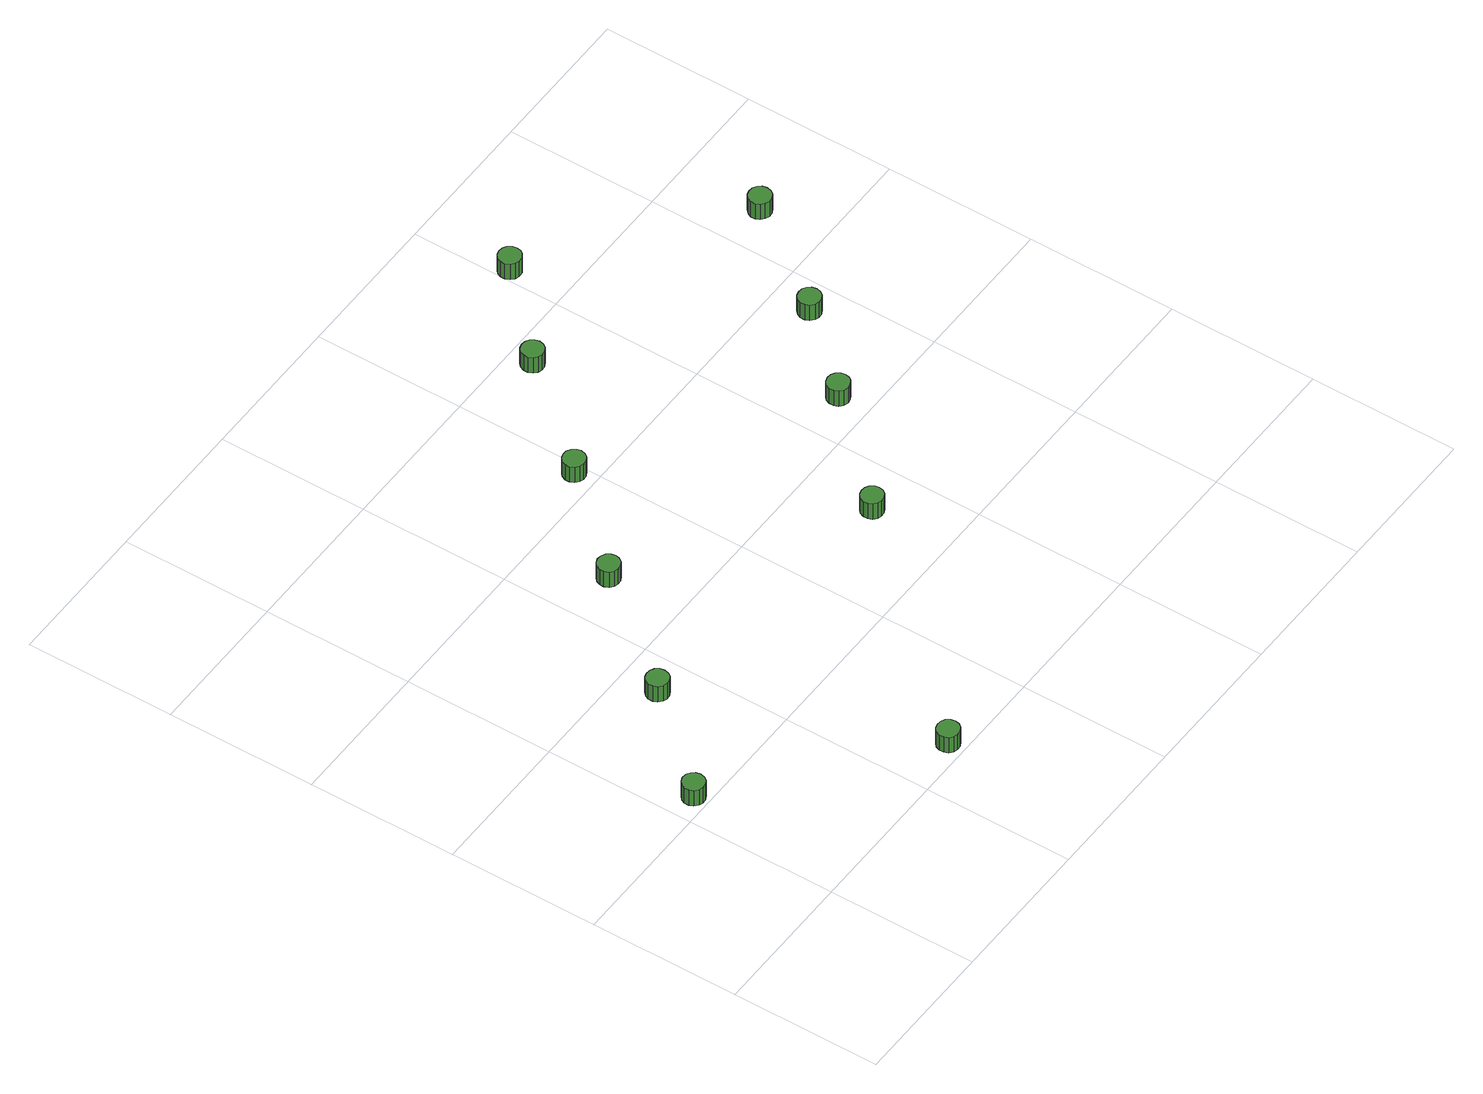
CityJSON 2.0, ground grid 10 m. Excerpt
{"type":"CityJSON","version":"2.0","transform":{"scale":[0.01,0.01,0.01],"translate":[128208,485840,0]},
"CityObjects":{
"tree1":{"type":"SolitaryVegetationObject","attributes":{"function":"something"},"geometry":[{"type":"MultiSurface","lod":"1","boundaries":[[[0,1,2,3,4,5,6,7,8,9,10,11,12,13,14]],[[15,16,17,18,19,20,21,22,23,24,25,26,27,28,29]],[[0,29,28,1]],[[1,28,27,2]],[[2,27,26,3]],[[3,26,25,4]],[[4,25,24,5]],[[5,24,23,6]],[[6,23,22,7]],[[7,22,21,8]],[[8,21,20,9]],[[9,20,19,10]],[[10,19,18,11]],[[11,18,17,12]],[[12,17,16,13]],[[13,16,15,14]],[[14,15,29,0]]]}]},
"tree2":{"type":"SolitaryVegetationObject","attributes":{"function":"something"},"geometry":[{"type":"MultiSurface","lod":"1","boundaries":[[[30,31,32,33,34,35,36,37,38,39,40,41,42,43,44]],[[45,46,47,48,49,50,51,52,53,54,55,56,57,58,59]],[[30,59,58,31]],[[31,58,57,32]],[[32,57,56,33]],[[33,56,55,34]],[[34,55,54,35]],[[35,54,53,36]],[[36,53,52,37]],[[37,52,51,38]],[[38,51,50,39]],[[39,50,49,40]],[[40,49,48,41]],[[41,48,47,42]],[[42,47,46,43]],[[43,46,45,44]],[[44,45,59,30]]]}]},
"tree3":{"type":"SolitaryVegetationObject","attributes":{"function":"something"},"geometry":[{"type":"MultiSurface","lod":"1","boundaries":[[[60,61,62,63,64,65,66,67,68,69,70,71,72,73,74]],[[75,76,77,78,79,80,81,82,83,84,85,86,87,88,89]],[[60,89,88,61]],[[61,88,87,62]],[[62,87,86,63]],[[63,86,85,64]],[[64,85,84,65]],[[65,84,83,66]],[[66,83,82,67]],[[67,82,81,68]],[[68,81,80,69]],[[69,80,79,70]],[[70,79,78,71]],[[71,78,77,72]],[[72,77,76,73]],[[73,76,75,74]],[[74,75,89,60]]]}]},
"tree4":{"type":"SolitaryVegetationObject","attributes":{"function":"something"},"geometry":[{"type":"MultiSurface","lod":"1","boundaries":[[[90,91,92,93,94,95,96,97,98,99,100,101,102,103,104]],[[105,106,107,108,109,110,111,112,113,114,115,116,117,118,119]],[[90,119,118,91]],[[91,118,117,92]],[[92,117,116,93]],[[93,116,115,94]],[[94,115,114,95]],[[95,114,113,96]],[[96,113,112,97]],[[97,112,111,98]],[[98,111,110,99]],[[99,110,109,100]],[[100,109,108,101]],[[101,108,107,102]],[[102,107,106,103]],[[103,106,105,104]],[[104,105,119,90]]]}]},
"tree5":{"type":"SolitaryVegetationObject","attributes":{"function":"something"},"geometry":[{"type":"MultiSurface","lod":"1","boundaries":[[[120,121,122,123,124,125,126,127,128,129,130,131,132,133,134]],[[135,136,137,138,139,140,141,142,143,144,145,146,147,148,149]],[[120,149,148,121]],[[121,148,147,122]],[[122,147,146,123]],[[123,146,145,124]],[[124,145,144,125]],[[125,144,143,126]],[[126,143,142,127]],[[127,142,141,128]],[[128,141,140,129]],[[129,140,139,130]],[[130,139,138,131]],[[131,138,137,132]],[[132,137,136,133]],[[133,136,135,134]],[[134,135,149,120]]]}]},
"tree6":{"type":"SolitaryVegetationObject","attributes":{"function":"something"},"geometry":[{"type":"MultiSurface","lod":"1","boundaries":[[[150,151,152,153,154,155,156,157,158,159,160,161,162,163,164]],[[165,166,167,168,169,170,171,172,173,174,175,176,177,178,179]],[[150,179,178,151]],[[151,178,177,152]],[[152,177,176,153]],[[153,176,175,154]],[[154,175,174,155]],[[155,174,173,156]],[[156,173,172,157]],[[157,172,171,158]],[[158,171,170,159]],[[159,170,169,160]],[[160,169,168,161]],[[161,168,167,162]],[[162,167,166,163]],[[163,166,165,164]],[[164,165,179,150]]]}]},
"tree7":{"type":"SolitaryVegetationObject","attributes":{"function":"something"},"geometry":[{"type":"MultiSurface","lod":"1","boundaries":[[[180,181,182,183,184,185,186,187,188,189,190,191,192,193,194]],[[195,196,197,198,199,200,201,202,203,204,205,206,207,208,209]],[[180,209,208,181]],[[181,208,207,182]],[[182,207,206,183]],[[183,206,205,184]],[[184,205,204,185]],[[185,204,203,186]],[[186,203,202,187]],[[187,202,201,188]],[[188,201,200,189]],[[189,200,199,190]],[[190,199,198,191]],[[191,198,197,192]],[[192,197,196,193]],[[193,196,195,194]],[[194,195,209,180]]]}]},
"tree8":{"type":"SolitaryVegetationObject","attributes":{"function":"something"},"geometry":[{"type":"MultiSurface","lod":"1","boundaries":[[[210,211,212,213,214,215,216,217,218,219,220,221,222,223,224]],[[225,226,227,228,229,230,231,232,233,234,235,236,237,238,239]],[[210,239,238,211]],[[211,238,237,212]],[[212,237,236,213]],[[213,236,235,214]],[[214,235,234,215]],[[215,234,233,216]],[[216,233,232,217]],[[217,232,231,218]],[[218,231,230,219]],[[219,230,229,220]],[[220,229,228,221]],[[221,228,227,222]],[[222,227,226,223]],[[223,226,225,224]],[[224,225,239,210]]]}]},
"tree9":{"type":"SolitaryVegetationObject","attributes":{"function":"something"},"geometry":[{"type":"MultiSurface","lod":"1","boundaries":[[[240,241,242,243,244,245,246,247,248,249,250,251,252,253,254]],[[255,256,257,258,259,260,261,262,263,264,265,266,267,268,269]],[[240,269,268,241]],[[241,268,267,242]],[[242,267,266,243]],[[243,266,265,244]],[[244,265,264,245]],[[245,264,263,246]],[[246,263,262,247]],[[247,262,261,248]],[[248,261,260,249]],[[249,260,259,250]],[[250,259,258,251]],[[251,258,257,252]],[[252,257,256,253]],[[253,256,255,254]],[[254,255,269,240]]]}]},
"tree10":{"type":"SolitaryVegetationObject","attributes":{"function":"something"},"geometry":[{"type":"MultiSurface","lod":"1","boundaries":[[[270,271,272,273,274,275,276,277,278,279,280,281,282,283,284]],[[285,286,287,288,289,290,291,292,293,294,295,296,297,298,299]],[[270,299,298,271]],[[271,298,297,272]],[[272,297,296,273]],[[273,296,295,274]],[[274,295,294,275]],[[275,294,293,276]],[[276,293,292,277]],[[277,292,291,278]],[[278,291,290,279]],[[279,290,289,280]],[[280,289,288,281]],[[281,288,287,282]],[[282,287,286,283]],[[283,286,285,284]],[[284,285,299,270]]]}]},
"tree11":{"type":"SolitaryVegetationObject","attributes":{"function":"something"},"geometry":[{"type":"MultiSurface","lod":"1","boundaries":[[[300,301,302,303,304,305,306,307,308,309,310,311,312,313,314]],[[315,316,317,318,319,320,321,322,323,324,325,326,327,328,329]],[[300,329,328,301]],[[301,328,327,302]],[[302,327,326,303]],[[303,326,325,304]],[[304,325,324,305]],[[305,324,323,306]],[[306,323,322,307]],[[307,322,321,308]],[[308,321,320,309]],[[309,320,319,310]],[[310,319,318,311]],[[311,318,317,312]],[[312,317,316,313]],[[313,316,315,314]],[[314,315,329,300]]]}]}
},
"vertices":[
[246,1091,188],[239,1121,188],[221,1146,188],[195,1162,188],[164,1165,188],[135,1155,188],[112,1135,188],[99,1107,188],[99,1076,188],[112,1048,188],[135,1027,188],[164,1017,188],[195,1021,188],[221,1036,188],[239,1061,188],[239,1061,59],[221,1036,59],[195,1021,59],[164,1017,59],[135,1027,59],[112,1048,59],[99,1076,59],[99,1107,59],[112,1135,59],[135,1155,59],[164,1165,59],[195,1162,59],[221,1146,59],[239,1121,59],[246,1091,59],
[828,1744,175],[822,1775,175],[804,1800,175],[777,1815,175],[746,1818,175],[717,1809,175],[694,1788,175],[682,1760,175],[682,1729,175],[694,1701,175],[717,1680,175],[746,1671,175],[777,1674,175],[804,1689,175],[822,1714,175],[822,1714,46],[804,1689,46],[777,1674,46],[746,1671,46],[717,1680,46],[694,1701,46],[682,1729,46],[682,1760,46],[694,1788,46],[717,1809,46],[746,1818,46],[777,1815,46],[804,1800,46],[822,1775,46],[828,1744,46],
[1446,105,180],[1440,136,180],[1422,161,180],[1395,176,180],[1364,179,180],[1335,170,180],[1312,149,180],[1300,121,180],[1300,90,180],[1312,62,180],[1335,41,180],[1364,32,180],[1395,35,180],[1422,50,180],[1440,75,180],[1440,75,51],[1422,50,51],[1395,35,51],[1364,32,51],[1335,41,51],[1312,62,51],[1300,90,51],[1300,121,51],[1312,149,51],[1335,170,51],[1364,179,51],[1395,176,51],[1422,161,51],[1440,136,51],[1446,105,51],
[1425,2498,181],[1419,2528,181],[1401,2553,181],[1374,2568,181],[1343,2572,181],[1314,2562,181],[1291,2541,181],[1278,2513,181],[1278,2482,181],[1291,2454,181],[1314,2434,181],[1343,2424,181],[1374,2427,181],[1401,2443,181],[1419,2468,181],[1419,2468,52],[1401,2443,52],[1374,2427,52],[1343,2424,52],[1314,2434,52],[1291,2454,52],[1278,2482,52],[1278,2513,52],[1291,2541,52],[1314,2562,52],[1343,2572,52],[1374,2568,52],[1401,2553,52],[1419,2528,52],[1425,2498,52],
[2008,3140,182],[2001,3170,182],[1983,3195,182],[1956,3211,182],[1926,3214,182],[1896,3204,182],[1874,3184,182],[1861,3155,182],[1861,3125,182],[1874,3096,182],[1896,3076,182],[1926,3066,182],[1956,3070,182],[1983,3085,182],[2001,3110,182],[2001,3110,53],[1983,3085,53],[1956,3070,53],[1926,3066,53],[1896,3076,53],[1874,3096,53],[1861,3125,53],[1861,3155,53],[1874,3184,53],[1896,3204,53],[1926,3214,53],[1956,3211,53],[1983,3195,53],[2001,3170,53],[2008,3140,53],
[2748,1534,181],[2742,1564,181],[2724,1589,181],[2697,1604,181],[2666,1607,181],[2637,1598,181],[2614,1577,181],[2602,1549,181],[2602,1518,181],[2614,1490,181],[2637,1470,181],[2666,1460,181],[2697,1463,181],[2724,1479,181],[2742,1504,181],[2742,1504,52],[2724,1479,52],[2697,1463,52],[2666,1460,52],[2637,1470,52],[2614,1490,52],[2602,1518,52],[2602,1549,52],[2614,1577,52],[2637,1598,52],[2666,1607,52],[2697,1604,52],[2724,1589,52],[2742,1564,52],[2748,1534,52],
[2597,3838,183],[2591,3868,183],[2573,3893,183],[2546,3908,183],[2515,3912,183],[2486,3902,183],[2463,3881,183],[2451,3853,183],[2451,3822,183],[2463,3794,183],[2486,3774,183],[2515,3764,183],[2546,3767,183],[2573,3783,183],[2591,3808,183],[2591,3808,54],[2573,3783,54],[2546,3767,54],[2515,3764,54],[2486,3774,54],[2463,3794,54],[2451,3822,54],[2451,3853,54],[2463,3881,54],[2486,3902,54],[2515,3912,54],[2546,3908,54],[2573,3893,54],[2591,3868,54],[2597,3838,54],
[3385,2209,184],[3379,2239,184],[3361,2264,184],[3334,2280,184],[3304,2283,184],[3274,2273,184],[3251,2253,184],[3239,2224,184],[3239,2194,184],[3251,2165,184],[3274,2145,184],[3304,2135,184],[3334,2139,184],[3361,2154,184],[3379,2179,184],[3379,2179,55],[3361,2154,55],[3334,2139,55],[3304,2135,55],[3274,2145,55],[3251,2165,55],[3239,2194,55],[3239,2224,55],[3251,2253,55],[3274,2273,55],[3304,2283,55],[3334,2280,55],[3361,2264,55],[3379,2239,55],[3385,2209,55],
[3138,4369,190],[3132,4399,190],[3114,4424,190],[3087,4439,190],[3056,4443,190],[3027,4433,190],[3004,4413,190],[2992,4384,190],[2992,4354,190],[3004,4325,190],[3027,4305,190],[3056,4295,190],[3087,4298,190],[3114,4314,190],[3132,4339,190],[3132,4339,61],[3114,4314,61],[3087,4298,61],[3056,4295,61],[3027,4305,61],[3004,4325,61],[2992,4354,61],[2992,4384,61],[3004,4413,61],[3027,4433,61],[3056,4443,61],[3087,4439,61],[3114,4424,61],[3132,4399,61],[3138,4369,61],
[3865,2741,178],[3859,2771,178],[3841,2796,178],[3814,2811,178],[3783,2814,178],[3754,2805,178],[3731,2784,178],[3719,2756,178],[3719,2725,178],[3731,2697,178],[3754,2676,178],[3783,2667,178],[3814,2670,178],[3841,2685,178],[3859,2710,178],[3859,2710,49],[3841,2685,49],[3814,2670,49],[3783,2667,49],[3754,2676,49],[3731,2697,49],[3719,2725,49],[3719,2756,49],[3731,2784,49],[3754,2805,49],[3783,2814,49],[3814,2811,49],[3841,2796,49],[3859,2771,49],[3865,2741,49],
[4373,3439,178],[4367,3469,178],[4349,3494,178],[4322,3509,178],[4291,3512,178],[4262,3503,178],[4239,3482,178],[4226,3454,178],[4226,3423,178],[4239,3395,178],[4262,3375,178],[4291,3365,178],[4322,3368,178],[4349,3384,178],[4367,3409,178],[4367,3409,49],[4349,3384,49],[4322,3368,49],[4291,3365,49],[4262,3375,49],[4239,3395,49],[4226,3423,49],[4226,3454,49],[4239,3482,49],[4262,3503,49],[4291,3512,49],[4322,3509,49],[4349,3494,49],[4367,3469,49],[4373,3439,49]
]}
